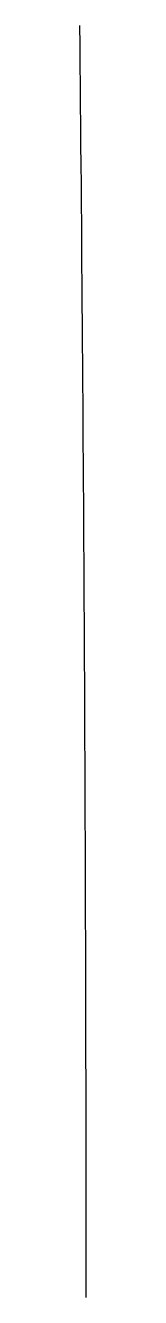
# Model space of a CAD drawing. Extents: x 1.2499 to 1.25, y 0 to 0.0125.
import ezdxf

# ---------------------------------------------------------------- set-up
doc = ezdxf.new("R2010")
doc.units = 0

msp = doc.modelspace()

# ---------------------------------------------------------------- linework, layer by layer
msp.add_open_spline([(1.25, 0), (1.25, 0.004167), (1.249979, 0.008333), (1.249938, 0.0125)], degree=3)

doc.saveas('drawing.dxf')
